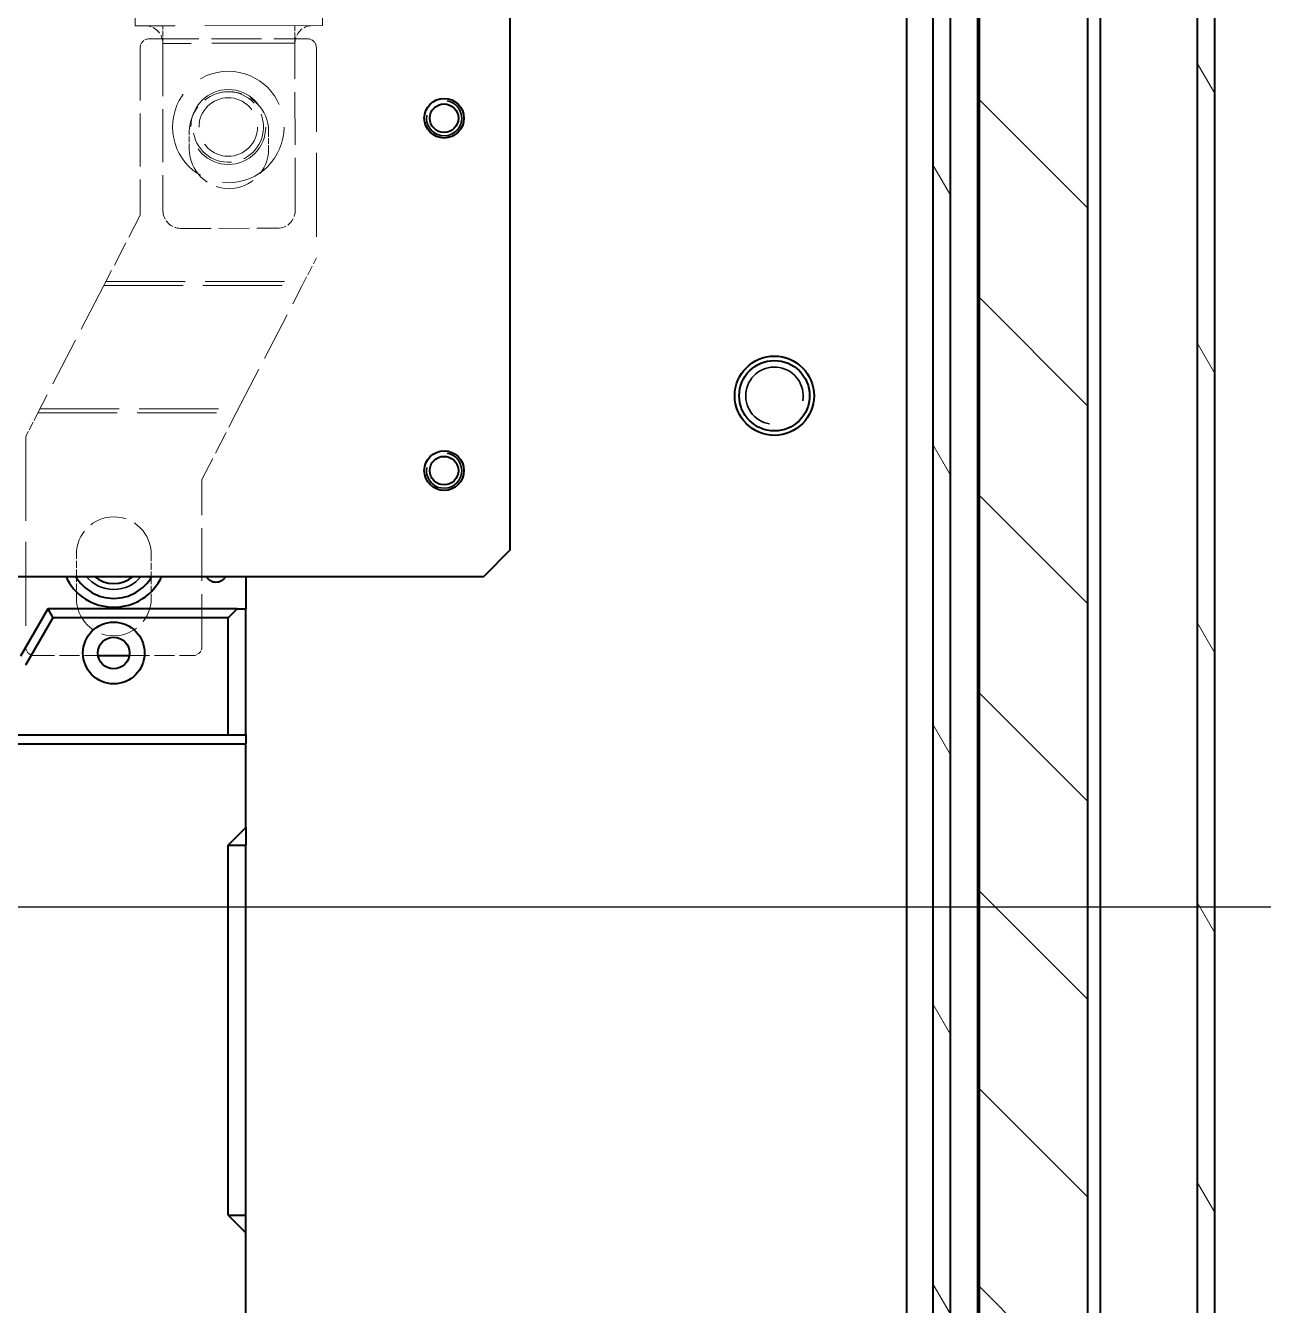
# Model space of a CAD drawing. Header units: millimetres. Extents: x 0 to 5945, y 0 to 4205.
# Drawn here: x 1997.2 to 2137.7, y 519.1 to 664.4 of the extents above; entities that cross this region are included whole.
import ezdxf

# ---------------------------------------------------------------- set-up
doc = ezdxf.new("R2010")
doc.units = ezdxf.units.MM
doc.header["$LTSCALE"] = 5
doc.linetypes.add('DASHED', pattern=[0.2067, 0.1654, -0.0413])
for name, color, linetype, lineweight in [('가려진 것(ISO)', 2, 'DASHED', 18), ('가시적인 것(ISO)', 3, 'Continuous', 40), ('가시적인 좁은 것(ISO)', 3, 'Continuous', 35), ('기호(ISO)', 5, 'Continuous', 25), ('해치(ISO)', 7, 'Continuous', 18)]:
    doc.layers.add(name, color=color, linetype=linetype, lineweight=lineweight)

# ---------------------------------------------------------------- blocks, each defined once
blk = doc.blocks.new('품번기호10')
at = {"layer": '기호(ISO)', "color": 7}
blk.add_line((394.747, 112.87), (459.214, 112.87), dxfattribs=at)

msp = doc.modelspace()

# ---------------------------------------------------------------- hatches: boundary and pattern name
at = {"layer": '해치(ISO)'}
h = msp.add_hatch(dxfattribs=at)
h.set_pattern_fill('ANSI31', color=256, scale=127, angle=75.00018, style=0)
h.set_pattern_definition([(120.0002, (0, 0), (-13.74813, -7.93754), [])])
h.paths.add_polyline_path([(1602.237, 257.352), (2132.237, 257.352), (2132.237, 827.352), (1602.237, 827.352), (1602.237, 766.852), (1602.237, 707.852), (1602.237, 376.852), (1602.237, 317.852)])
h.paths.add_polyline_path([(1604.237, 259.352), (1604.237, 825.352), (2130.237, 825.352), (2130.237, 259.352)], flags=0)
edge = h.paths.add_edge_path()
edge.add_ellipse((1657.237, 307.352), major_axis=(-4, 0), ratio=1, start_angle=0, end_angle=360)
h.paths.add_polyline_path([(2102.237, 287.352), (2102.237, 797.352), (1632.237, 797.352), (1632.237, 287.352)])
h.paths.add_polyline_path([(1634.237, 289.352), (1634.237, 795.352), (2100.237, 795.352), (2100.237, 289.352)], flags=0)
h = msp.add_hatch(dxfattribs=at)
h.set_pattern_fill('ANSI31', color=256, scale=127, angle=90.00021, style=0)
h.set_pattern_definition([(135.0002, (0, 0), (-11.22528, -11.22536), [])])
edge = h.paths.add_edge_path()
edge.add_line((2117.821, 285.352), (2117.821, 799.352))
edge.add_ellipse((2104.437, 799.352), major_axis=(13.384, 0), ratio=1, start_angle=0, end_angle=90)
edge.add_line((2104.437, 812.736), (1630.437, 812.736))
edge.add_ellipse((1630.437, 799.352), major_axis=(0, 13.384), ratio=1, start_angle=0, end_angle=90)
edge.add_line((1617.053, 799.352), (1617.053, 285.352))
edge.add_ellipse((1630.437, 285.352), major_axis=(-13.384, 0), ratio=1, start_angle=0, end_angle=90)
edge.add_line((1630.437, 271.967), (1867.387, 271.967))
edge.add_line((1867.387, 271.967), (1867.387, 284.311))
edge.add_line((1867.387, 284.311), (1630.437, 284.311))
edge.add_ellipse((1630.437, 285.352), major_axis=(0, -1.041), ratio=1, start_angle=270, end_angle=360, ccw=False)
edge.add_line((1629.396, 285.352), (1629.396, 799.352))
edge.add_ellipse((1630.437, 799.352), major_axis=(-1.041, 0), ratio=1, start_angle=270, end_angle=360, ccw=False)
edge.add_line((1630.437, 800.392), (2104.437, 800.392))
edge.add_ellipse((2104.437, 799.352), major_axis=(0, 1.041), ratio=1, start_angle=270, end_angle=360, ccw=False)
edge.add_line((2105.478, 799.352), (2105.478, 285.352))
edge.add_ellipse((2104.437, 285.352), major_axis=(1.041, 0), ratio=1, start_angle=270, end_angle=360, ccw=False)
edge.add_line((2104.437, 284.311), (1867.487, 284.311))
edge.add_line((1867.487, 284.311), (1867.487, 271.967))
edge.add_line((1867.487, 271.967), (2104.437, 271.967))
edge.add_ellipse((2104.437, 285.352), major_axis=(0, -13.384), ratio=1, start_angle=0, end_angle=90)

# ---------------------------------------------------------------- linework, layer by layer
at = {"layer": '가려진 것(ISO)', "ltscale": 2.666475}
for p, q in [((2009.648, 664.34), (2009.641, 671.34)), ((2030.948, 664.363), (2030.941, 671.363))]:
    msp.add_line(p, q, dxfattribs=at)
at = {"layer": '가려진 것(ISO)', "ltscale": 16.186726}
msp.add_line((2030.948, 664.363), (2009.648, 664.34), dxfattribs=at)
at = {"layer": '가려진 것(ISO)', "ltscale": 0.761779}
for p, q in [((2012.801, 662.344), (2012.798, 664.344)), ((2027.798, 664.36), (2027.801, 662.36)), ((2015.813, 650.347), (2015.811, 652.347)), ((2024.811, 652.356), (2024.813, 650.356))]:
    msp.add_line(p, q, dxfattribs=at)
at = {"layer": '가려진 것(ISO)', "ltscale": 6.856808}
msp.add_line((2011.237, 662.852), (2029.237, 662.852), dxfattribs=at)
at = {"layer": '가려진 것(ISO)', "ltscale": 7.237747}
for p, q in [((2010.237, 661.852), (2010.237, 642.852)), ((2012.801, 662.344), (2012.821, 643.344)), ((2027.821, 643.36), (2027.801, 662.36)), ((2017.237, 593.852), (2017.237, 612.852))]:
    msp.add_line(p, q, dxfattribs=at)
at = {"layer": '가려진 것(ISO)', "ltscale": 11.399102}
msp.add_line((2027.801, 662.36), (2012.801, 662.344), dxfattribs=at)
at = {"layer": '가려진 것(ISO)', "ltscale": 11.546256}
for p, q in [((2030.237, 661.852), (2030.237, 637.985)), ((1997.237, 617.718), (1997.237, 593.852))]:
    msp.add_line(p, q, dxfattribs=at)
at = {"layer": '가려진 것(ISO)', "ltscale": 3.430929}
msp.add_line((2010.237, 642.852), (2006.099, 634.852), dxfattribs=at)
at = {"layer": '가려진 것(ISO)', "ltscale": 4.190233}
msp.add_line((2014.823, 641.346), (2025.823, 641.357), dxfattribs=at)
at = {"layer": '가려진 것(ISO)', "ltscale": 1.343958}
msp.add_line((2028.616, 634.852), (2030.237, 637.985), dxfattribs=at)
at = {"layer": '가려진 것(ISO)', "ltscale": 6.749954}
for p, q in [((2006.099, 634.852), (1998.62, 620.393)), ((2021.137, 620.393), (2028.616, 634.852))]:
    msp.add_line(p, q, dxfattribs=at)
at = {"layer": '가려진 것(ISO)', "ltscale": 10.893517}
for p, q in [((2006.099, 634.852), (2028.616, 634.852)), ((2006.336, 635.31), (2028.853, 635.31)), ((1998.62, 620.393), (2021.137, 620.393)), ((1998.858, 620.852), (2021.375, 620.852))]:
    msp.add_line(p, q, dxfattribs=at)
at = {"layer": '가려진 것(ISO)', "ltscale": 1.147242}
msp.add_line((1998.62, 620.393), (1997.237, 617.718), dxfattribs=at)
at = {"layer": '가려진 것(ISO)', "ltscale": 3.234213}
msp.add_line((2017.237, 612.852), (2021.137, 620.393), dxfattribs=at)
at = {"layer": '가려진 것(ISO)', "ltscale": 0.952248}
for p, q in [((2002.987, 601.852), (2002.987, 604.352)), ((2011.487, 604.352), (2011.487, 601.852))]:
    msp.add_line(p, q, dxfattribs=at)
at = {"layer": '가려진 것(ISO)', "ltscale": 0.901235}
for p, q in [((2002.987, 599.352), (2002.987, 601.718)), ((2011.487, 601.718), (2011.487, 599.352))]:
    msp.add_line(p, q, dxfattribs=at)
at = {"layer": '가려진 것(ISO)', "ltscale": 2.752254}
for p, q in [((1998.237, 592.852), (2005.462, 592.852)), ((2009.011, 592.852), (2016.237, 592.852))]:
    msp.add_line(p, q, dxfattribs=at)
at = {"layer": '가려진 것(ISO)', "ltscale": 12.817657}
msp.add_circle((2020.237, 652.852), 6.325, dxfattribs=at)
at = {"layer": '가려진 것(ISO)', "ltscale": 12.918983}
msp.add_circle((2020.237, 652.852), 4.25, dxfattribs=at)
at = {"layer": '가려진 것(ISO)', "ltscale": 10.102645}
msp.add_circle((2020.237, 652.852), 3.324, dxfattribs=at)
at = {"layer": '가려진 것(ISO)', "ltscale": 1.196656}
for centre, start, end in [((2010.801, 662.341), 0.06107, 90.06107), ((2029.801, 662.362), 90.06107, 180.06107), ((2014.821, 643.346), 180.06107, 270.06107), ((2025.821, 643.357), 270.06107, 0.06107)]:
    msp.add_arc(centre, 2, start, end, dxfattribs=at)
at = {"layer": '가려진 것(ISO)', "ltscale": 0.598278}
for centre, start, end in [((2011.237, 661.852), 90, 180), ((2029.237, 661.852), 0, 90), ((1998.237, 593.852), 180, 270), ((2016.237, 593.852), 270, 0)]:
    msp.add_arc(centre, 1, start, end, dxfattribs=at)
at = {"layer": '가려진 것(ISO)', "ltscale": 5.385303}
for centre, start, end in [((2020.311, 652.352), 0.06107, 180.06107), ((2020.313, 650.352), 180.06107, 0.06107)]:
    msp.add_arc(centre, 4.5, start, end, dxfattribs=at)
at = {"layer": '가려진 것(ISO)', "ltscale": 7.180437}
msp.add_arc((2020.237, 652.852), 4, 190, 100, dxfattribs=at)
at = {"layer": '가려진 것(ISO)', "ltscale": 5.086114}
for centre, start, end in [((2007.237, 604.352), 0, 180), ((2007.237, 599.352), 180, 0)]:
    msp.add_arc(centre, 4.25, start, end, dxfattribs=at)
at = {"layer": '가시적인 것(ISO)'}
for p, q in [((2132.237, 257.352), (2132.237, 827.352)), ((2130.237, 825.352), (2130.237, 259.352)), ((2105.291, 799.352), (2105.291, 285.352)), ((2105.478, 799.352), (2105.478, 285.352)), ((2117.821, 285.352), (2117.821, 799.352)), ((2102.237, 287.352), (2102.237, 797.352)), ((2100.237, 795.352), (2100.237, 289.352)), ((2052.237, 604.852), (2052.237, 748.852)), ((2097.237, 717.852), (2097.237, 366.852)), ((2119.237, 367.338), (2119.237, 717.365)), ((2052.237, 604.852), (2049.237, 601.852)), ((1905.237, 601.852), (2049.237, 601.852)), ((2002.987, 601.718), (2002.987, 601.852)), ((2011.487, 601.852), (2011.487, 601.718)), ((2022.237, 601.852), (2022.237, 598.152)), ((1999.737, 598.152), (1996.637, 592.782)), ((2000.314, 597.152), (1997.214, 591.782)), ((2021.237, 598.152), (1999.737, 598.152)), ((1999.737, 598.152), (2000.314, 597.152)), ((2020.237, 597.152), (2000.314, 597.152)), ((2020.237, 597.152), (2021.237, 598.152)), ((2020.237, 583.852), (2020.237, 597.152)), ((2021.237, 598.152), (2022.237, 598.152)), ((2022.237, 583.852), (2022.237, 598.152)), ((2005.462, 592.852), (2009.011, 592.852)), ((1962.237, 583.852), (2022.237, 583.852)), ((1962.237, 582.852), (2022.237, 582.852)), ((2022.237, 583.852), (2022.237, 582.852)), ((2022.237, 573.352), (2022.237, 582.852)), ((2020.237, 571.352), (2022.237, 573.352)), ((2022.237, 573.352), (2022.237, 571.352)), ((2020.237, 529.352), (2020.237, 571.352)), ((2020.237, 571.352), (2022.237, 571.352)), ((2022.237, 529.352), (2022.237, 571.352)), ((2020.237, 529.352), (2022.237, 527.352)), ((2020.237, 529.352), (2022.237, 529.352)), ((2022.237, 527.352), (2022.237, 529.352)), ((2022.237, 503.852), (2022.237, 527.352))]:
    msp.add_line(p, q, dxfattribs=at)
for centre, radius in [((2044.737, 653.852), 2.25), ((2044.737, 653.852), 1.621), ((2082.237, 622.352), 4.5), ((2082.237, 622.352), 4), ((2044.737, 613.852), 2.25), ((2044.737, 613.852), 1.621), ((2007.237, 593.152), 3.5), ((2007.237, 593.152), 1.8)]:
    msp.add_circle(centre, radius, dxfattribs=at)
for centre, radius, start, end in [((2007.237, 604.352), 6, 204.62432, 335.37568), ((2007.237, 604.352), 5, 210, 330), ((2007.237, 604.352), 3.324, 228.78297, 311.21703), ((2018.837, 602.452), 1.25, 208.6854, 331.3146)]:
    msp.add_arc(centre, radius, start, end, dxfattribs=at)
at = {"layer": '가시적인 좁은 것(ISO)'}
for centre, radius, start, end in [((2044.737, 653.852), 2, 170, 80), ((2082.237, 622.352), 3.256, 350, 260), ((2044.737, 613.852), 2, 170, 80), ((2007.237, 604.352), 4, 218.68219, 321.31781)]:
    msp.add_arc(centre, radius, start, end, dxfattribs=at)

# ---------------------------------------------------------------- block references
at = {"layer": '기호(ISO)', "xscale": 5, "yscale": 5, "zscale": 5}
msp.add_blockref('품번기호10', (0, 0), dxfattribs=at)

doc.saveas('drawing.dxf')
